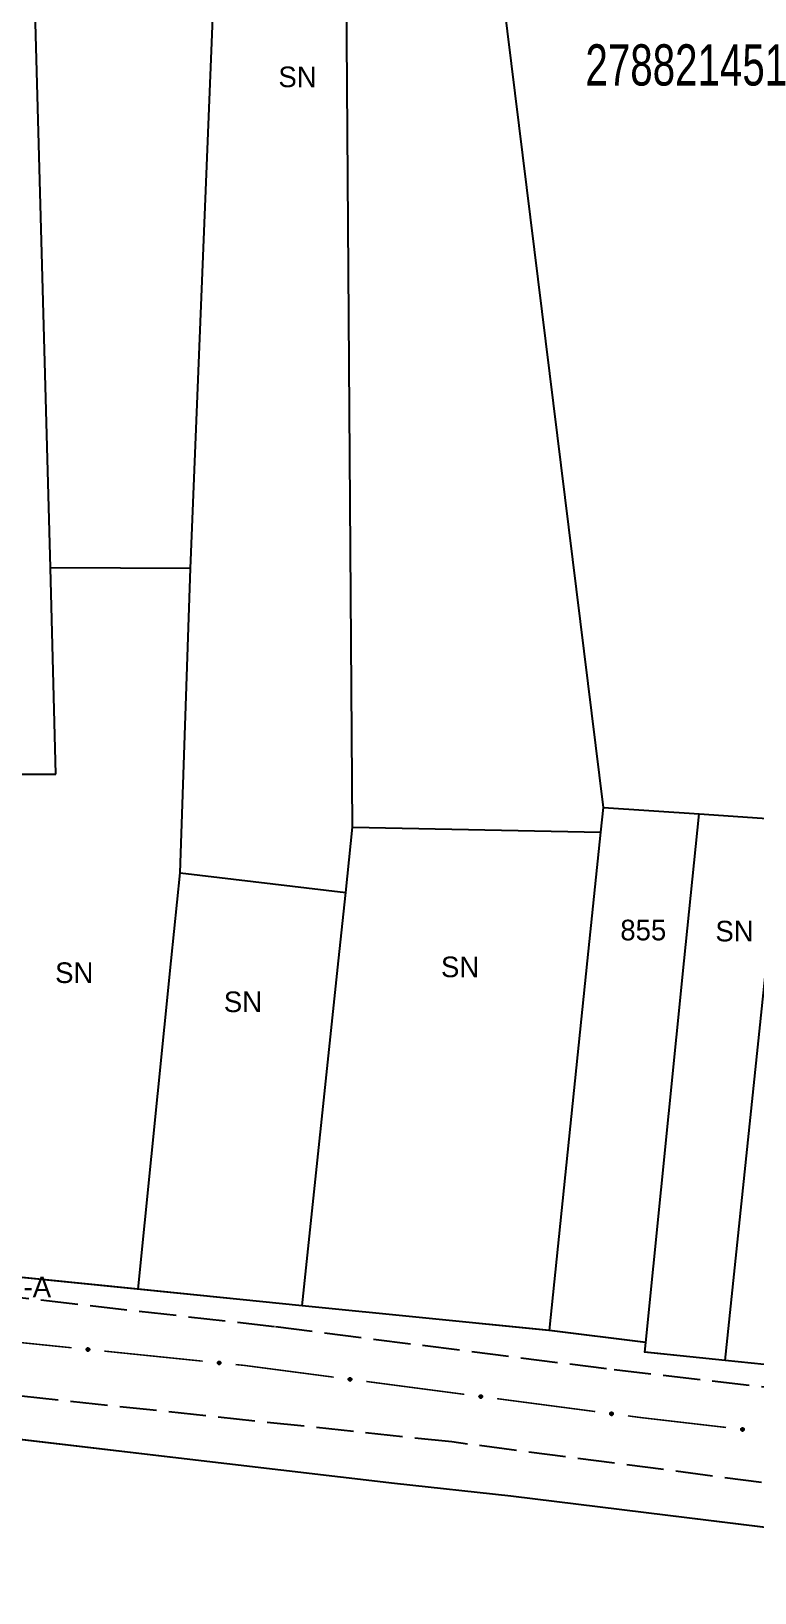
# Model space of a CAD drawing. Extents: x 203555 to 204724, y 4873703 to 4874787.
# Drawn here: x 204299.6 to 204387.3, y 4874375.5 to 4874564.9 of the extents above; entities that cross this region are included whole.
import ezdxf
from ezdxf.enums import TextEntityAlignment as Align

# ---------------------------------------------------------------- set-up
doc = ezdxf.new("R2010")
doc.units = 0
doc.header["$LTSCALE"] = 1.5
doc.header["$MEASUREMENT"] = 0
doc.linetypes.add('TRACO_11', pattern=[8, 3, -1, 3, -1])
for name, color, linetype in [('CD_MALHA_LOTES', 7, 'CONTINUOUS'), ('CD_TXT_QUADRA', 7, 'CONTINUOUS'), ('RU-QUADRA', 210, 'CONTINUOUS'), ('SV-EIXO-RUA-PAV', 20, 'CONTINUOUS'), ('SV-RUA-PAVIM', 7, 'CONTINUOUS'), ('Th_NmrPort', 1, 'CONTINUOUS')]:
    doc.layers.add(name, color=color, linetype=linetype)
doc.styles.add('ARIAL', font='ARIAL.SHX')

msp = doc.modelspace()

# ---------------------------------------------------------------- linework, layer by layer
at = {"layer": 'CD_MALHA_LOTES', "linetype": 'Continuous', "flags": 128}
for points in [[(204368.978628, 4874470.724308), (204350.839125, 4874617.583828)], [(204338.54061, 4874468.368145), (204337.631766, 4874592.079698)], [(204318.899191, 4874499.712241), (204322.439423, 4874587.475918)], [(204301.881164, 4874499.78757), (204299.730645, 4874579.123527)], [(204302.558577, 4874474.79675), (204301.881164, 4874499.78757)], [(204318.899191, 4874499.712241), (204301.881164, 4874499.78757)], [(204317.635794, 4874462.827652), (204318.899191, 4874499.712241)], [(204284.558577, 4874474.796977), (204293.558577, 4874474.796863), (204302.558577, 4874474.79675)], [(204368.671381, 4874467.740083), (204368.978628, 4874470.724308)], [(204368.978628, 4874470.724308), (204380.590348, 4874469.978688)], [(204337.7109, 4874460.411287), (204338.54061, 4874468.368145)], [(204338.54061, 4874468.368145), (204368.671381, 4874467.740083)], [(204374.122113, 4874405.851409), (204378.789488, 4874452.124631), (204380.590348, 4874469.978688)], [(204380.590348, 4874469.978688), (204390.566306, 4874469.285681)], [(204383.73513, 4874403.679978), (204388.779403, 4874452.124505), (204390.566306, 4874469.285681)], [(204362.44863, 4874407.299913), (204367.063673, 4874452.124779), (204368.671381, 4874467.740083)], [(204312.530278, 4874412.310094), (204316.554181, 4874452.125415), (204317.635794, 4874462.827652)], [(204317.635794, 4874462.827652), (204337.7109, 4874460.411287)], [(204332.422125, 4874410.309216), (204336.836216, 4874452.12516), (204337.7109, 4874460.411287)], [(204312.530278, 4874412.310094), (204295.638599, 4874414.009191)], [(204332.422125, 4874410.309216), (204312.530278, 4874412.310094)], [(204362.44863, 4874407.299913), (204332.422125, 4874410.309216)], [(204374.122113, 4874405.851409), (204362.44863, 4874407.299913)], [(204374.003372, 4874404.674191), (204374.122113, 4874405.851409)], [(204383.73513, 4874403.679978), (204374.003372, 4874404.674191)], [(204394.803493, 4874402.549216), (204383.73513, 4874403.679978)], [(204296.38157, 4874394.330371), (204343.627298, 4874388.767075), (204357.736064, 4874387.237209), (204395.50525, 4874382.600263), (204407.305322, 4874381.332881), (204441.363232, 4874377.006144)]]:
    msp.add_lwpolyline(points, dxfattribs=at)
at = {"layer": 'RU-QUADRA', "linetype": 'Continuous', "const_width": 0.18, "flags": 128}
for points in [[(204295.638599, 4874414.009191), (204312.530278, 4874412.310094), (204332.422125, 4874410.309216), (204362.44863, 4874407.299913), (204374.122113, 4874405.851409), (204374.003372, 4874404.674191), (204383.73513, 4874403.679978), (204394.803493, 4874402.549216)], [(204461.843799, 4874374.511439), (204441.363232, 4874377.006144), (204407.305322, 4874381.332881), (204395.50525, 4874382.600263), (204357.736064, 4874387.237209), (204343.627298, 4874388.767075), (204296.38157, 4874394.330371)]]:
    msp.add_lwpolyline(points, dxfattribs=at)
at = {"layer": 'SV-EIXO-RUA-PAV', "const_width": 0.18}
for points in [[(204292.515148, 4874406.42863), (204304.452925, 4874405.208184)], [(204308.432183, 4874404.801369), (204320.36996, 4874403.580923)], [(204324.349219, 4874403.174108), (204325.344034, 4874403.072404)], [(204325.344034, 4874403.072404), (204325.478804, 4874403.058627)], [(204325.478804, 4874403.058627), (204336.250587, 4874401.642064)], [(204340.216441, 4874401.120527), (204352.114003, 4874399.555915)], [(204356.079857, 4874399.034378), (204367.97742, 4874397.469767)], [(204371.943274, 4874396.94823), (204372.934738, 4874396.817846)], [(204372.934738, 4874396.817846), (204373.556197, 4874396.736121)], [(204373.556197, 4874396.736121), (204383.860267, 4874395.540621)]]:
    msp.add_lwpolyline(points, dxfattribs=at)
at = {"layer": 'SV-EIXO-RUA-PAV'}
for points in [[(204306.310814, 4874405.128899), (204306.348294, 4874405.16032), (204306.386931, 4874405.179661), (204306.4238, 4874405.186517), (204306.457959, 4874405.18408), (204306.492625, 4874405.177651), (204306.526145, 4874405.163458), (204306.55986, 4874405.139465), (204306.591644, 4874405.102089), (204306.608855, 4874405.061206), (204306.61751, 4874405.02542), (204306.61702, 4874404.989655), (204306.610211, 4874404.956083), (204306.594316, 4874404.921752), (204306.569668, 4874404.887823), (204306.531311, 4874404.856773), (204306.493302, 4874404.838071), (204306.457467, 4874404.832376), (204306.421514, 4874404.833097), (204306.386201, 4874404.840084), (204306.353377, 4874404.854206), (204306.319261, 4874404.879085), (204306.289116, 4874404.917349), (204306.270031, 4874404.955045), (204306.263834, 4874404.990791), (204306.265341, 4874405.026171), (204306.271366, 4874405.061019), (204306.28423, 4874405.095309), (204306.310814, 4874405.128899)], [(204322.22785, 4874403.501638), (204322.26533, 4874403.533059), (204322.303967, 4874403.5524), (204322.340836, 4874403.559256), (204322.374995, 4874403.556819), (204322.409661, 4874403.55039), (204322.443181, 4874403.536197), (204322.476896, 4874403.512204), (204322.508679, 4874403.474828), (204322.52589, 4874403.433945), (204322.534546, 4874403.398159), (204322.534056, 4874403.362394), (204322.527246, 4874403.328822), (204322.511352, 4874403.294491), (204322.486704, 4874403.260562), (204322.448347, 4874403.229512), (204322.410338, 4874403.21081), (204322.374503, 4874403.205115), (204322.338549, 4874403.205836), (204322.303237, 4874403.212823), (204322.270413, 4874403.226945), (204322.236296, 4874403.251824), (204322.206152, 4874403.290088), (204322.187067, 4874403.327784), (204322.18087, 4874403.36353), (204322.182376, 4874403.39891), (204322.188402, 4874403.433758), (204322.201266, 4874403.468048), (204322.22785, 4874403.501638)], [(204338.105413, 4874401.50917), (204338.143784, 4874401.539495), (204338.182964, 4874401.557713), (204338.220015, 4874401.563501), (204338.25409, 4874401.560079), (204338.288555, 4874401.552652), (204338.321652, 4874401.537497), (204338.35466, 4874401.51254), (204338.385351, 4874401.474262), (204338.401375, 4874401.4329), (204338.408993, 4874401.396879), (204338.407471, 4874401.361142), (204338.399695, 4874401.327781), (204338.382816, 4874401.293923), (204338.357198, 4874401.26072), (204338.317961, 4874401.23079), (204338.279428, 4874401.213194), (204338.243443, 4874401.208536), (204338.207526, 4874401.210294), (204338.17243, 4874401.218299), (204338.140027, 4874401.233362), (204338.106643, 4874401.259215), (204338.077616, 4874401.298334), (204338.059627, 4874401.336566), (204338.054465, 4874401.372475), (204338.056992, 4874401.407798), (204338.064021, 4874401.442457), (204338.07787, 4874401.476361), (204338.105413, 4874401.50917)], [(204353.968829, 4874399.423021), (204354.007201, 4874399.453347), (204354.04638, 4874399.471564), (204354.083431, 4874399.477353), (204354.117506, 4874399.473931), (204354.151972, 4874399.466504), (204354.185069, 4874399.451349), (204354.218076, 4874399.426392), (204354.248767, 4874399.388114), (204354.264791, 4874399.346752), (204354.27241, 4874399.310731), (204354.270887, 4874399.274994), (204354.263111, 4874399.241633), (204354.246232, 4874399.207775), (204354.220615, 4874399.174572), (204354.181377, 4874399.144642), (204354.142844, 4874399.127046), (204354.10686, 4874399.122388), (204354.070942, 4874399.124146), (204354.035846, 4874399.13215), (204354.003444, 4874399.147214), (204353.97006, 4874399.173067), (204353.941032, 4874399.212186), (204353.923044, 4874399.250418), (204353.917882, 4874399.286327), (204353.920409, 4874399.321649), (204353.927438, 4874399.356309), (204353.941286, 4874399.390212), (204353.968829, 4874399.423021)], [(204369.832246, 4874397.336873), (204369.870617, 4874397.367199), (204369.909797, 4874397.385416), (204369.946848, 4874397.391205), (204369.980923, 4874397.387783), (204370.015389, 4874397.380355), (204370.048485, 4874397.365201), (204370.081493, 4874397.340244), (204370.112184, 4874397.301966), (204370.128208, 4874397.260603), (204370.135826, 4874397.224583), (204370.134304, 4874397.188846), (204370.126528, 4874397.155485), (204370.109649, 4874397.121627), (204370.084031, 4874397.088423), (204370.044794, 4874397.058494), (204370.006261, 4874397.040898), (204369.970276, 4874397.03624), (204369.934359, 4874397.037998), (204369.899263, 4874397.046002), (204369.86686, 4874397.061066), (204369.833476, 4874397.086919), (204369.804449, 4874397.126038), (204369.78646, 4874397.16427), (204369.781298, 4874397.200179), (204369.783825, 4874397.235501), (204369.790854, 4874397.270161), (204369.804703, 4874397.304064), (204369.832246, 4874397.336873)], [(204385.716903, 4874395.436029), (204385.754808, 4874395.466936), (204385.793705, 4874395.485749), (204385.830664, 4874395.492101), (204385.864787, 4874395.489199), (204385.899362, 4874395.482299), (204385.932686, 4874395.467651), (204385.96607, 4874395.4432), (204385.997341, 4874395.405394), (204386.013994, 4874395.364281), (204386.022161, 4874395.328381), (204386.021184, 4874395.292625), (204386.013917, 4874395.259149), (204385.997557, 4874395.225038), (204385.972448, 4874395.191448), (204385.933672, 4874395.160923), (204385.895412, 4874395.142741), (204385.859503, 4874395.137535), (204385.823562, 4874395.138745), (204385.788349, 4874395.146213), (204385.75572, 4874395.160781), (204385.721946, 4874395.186122), (204385.692325, 4874395.224794), (204385.673755, 4874395.262747), (204385.668046, 4874395.298573), (204385.670034, 4874395.33393), (204385.676534, 4874395.368692), (204385.689864, 4874395.402803), (204385.716903, 4874395.436029)]]:
    msp.add_lwpolyline(points, close=True, dxfattribs=at)
for points in [[(204306.263834, 4874404.990791), (204306.61702, 4874404.989655)], [(204306.265341, 4874405.026171), (204306.61751, 4874405.02542)], [(204306.267128, 4874405.007788), (204306.61525, 4874405.005117)], [(204306.270031, 4874404.955045), (204306.610211, 4874404.956083)], [(204306.270307, 4874404.9718), (204306.610562, 4874404.972677)], [(204306.271366, 4874405.061019), (204306.608855, 4874405.061206)], [(204306.272232, 4874405.0443), (204306.608415, 4874405.045593)], [(204306.281631, 4874404.93498), (204306.597452, 4874404.938355)], [(204306.282489, 4874405.077542), (204306.595734, 4874405.082552)], [(204306.28423, 4874405.095309), (204306.591644, 4874405.102089)], [(204306.289116, 4874404.917349), (204306.594316, 4874404.921752)], [(204306.298176, 4874405.110229), (204306.572054, 4874405.119264)], [(204306.308164, 4874404.899348), (204306.578912, 4874404.904588)], [(204306.310814, 4874405.128899), (204306.55986, 4874405.139465)], [(204306.319261, 4874404.879085), (204306.569668, 4874404.887823)], [(204306.331925, 4874405.145185), (204306.535603, 4874405.151795)], [(204306.342039, 4874404.868452), (204306.542725, 4874404.872625)], [(204306.348294, 4874405.16032), (204306.526145, 4874405.163458)], [(204306.353377, 4874404.854206), (204306.531311, 4874404.856773)], [(204306.370272, 4874405.17144), (204306.500478, 4874405.170474)], [(204306.374172, 4874404.847336), (204306.505874, 4874404.847588)], [(204306.386201, 4874404.840084), (204306.493302, 4874404.838071)], [(204306.386931, 4874405.179661), (204306.492625, 4874405.177651)], [(204322.18087, 4874403.36353), (204322.534056, 4874403.362394)], [(204322.182376, 4874403.39891), (204322.534546, 4874403.398159)], [(204322.184164, 4874403.380527), (204322.532286, 4874403.377856)], [(204322.187067, 4874403.327784), (204322.527246, 4874403.328822)], [(204322.187343, 4874403.344539), (204322.527598, 4874403.345416)], [(204322.188402, 4874403.433758), (204322.52589, 4874403.433945)], [(204322.189268, 4874403.417039), (204322.525451, 4874403.418332)], [(204322.198666, 4874403.307719), (204322.514487, 4874403.311094)], [(204322.199525, 4874403.450281), (204322.51277, 4874403.455291)], [(204322.201266, 4874403.468048), (204322.508679, 4874403.474828)], [(204322.206152, 4874403.290088), (204322.511352, 4874403.294491)], [(204322.215211, 4874403.482968), (204322.48909, 4874403.492003)], [(204322.2252, 4874403.272087), (204322.495947, 4874403.277327)], [(204322.22785, 4874403.501638), (204322.476896, 4874403.512204)], [(204322.236296, 4874403.251824), (204322.486704, 4874403.260562)], [(204322.248961, 4874403.517924), (204322.452638, 4874403.524534)], [(204322.259075, 4874403.241191), (204322.45976, 4874403.245364)], [(204322.26533, 4874403.533059), (204322.443181, 4874403.536197)], [(204322.270413, 4874403.226945), (204322.448347, 4874403.229512)], [(204322.287307, 4874403.544179), (204322.417514, 4874403.543213)], [(204322.291207, 4874403.220075), (204322.42291, 4874403.220327)], [(204322.303237, 4874403.212823), (204322.410338, 4874403.21081)], [(204322.303967, 4874403.5524), (204322.409661, 4874403.55039)], [(204338.054465, 4874401.372475), (204338.407471, 4874401.361142)], [(204338.056992, 4874401.407798), (204338.408993, 4874401.396879)], [(204338.058248, 4874401.38937), (204338.406148, 4874401.376649)], [(204338.059627, 4874401.336566), (204338.399695, 4874401.327781)], [(204338.060387, 4874401.353306), (204338.400525, 4874401.344358)], [(204338.064021, 4874401.442457), (204338.401375, 4874401.4329)], [(204338.064404, 4874401.42572), (204338.400484, 4874401.417306)], [(204338.070642, 4874401.316174), (204338.386429, 4874401.310429)], [(204338.075617, 4874401.458652), (204338.388876, 4874401.454616)], [(204338.077616, 4874401.298334), (204338.382816, 4874401.293923)], [(204338.07787, 4874401.476361), (204338.385351, 4874401.474262)], [(204338.09224, 4874401.490873), (204338.366266, 4874401.491996)], [(204338.096136, 4874401.279791), (204338.366922, 4874401.277211)], [(204338.105413, 4874401.50917), (204338.35466, 4874401.51254)], [(204338.106643, 4874401.259215), (204338.357198, 4874401.26072)], [(204338.126985, 4874401.524839), (204338.330769, 4874401.525565)], [(204338.129105, 4874401.24793), (204338.329827, 4874401.246306)], [(204338.140027, 4874401.233362), (204338.317961, 4874401.23079)], [(204338.143784, 4874401.539495), (204338.321652, 4874401.537497)], [(204338.160614, 4874401.225895), (204338.292269, 4874401.222344)], [(204338.166074, 4874401.549976), (204338.296198, 4874401.545251)], [(204338.17243, 4874401.218299), (204338.279428, 4874401.213194)], [(204338.182964, 4874401.557713), (204338.288555, 4874401.552652)], [(204353.917882, 4874399.286327), (204354.270887, 4874399.274994)], [(204353.920409, 4874399.321649), (204354.27241, 4874399.310731)], [(204353.921664, 4874399.303222), (204354.269564, 4874399.290501)], [(204353.923044, 4874399.250418), (204354.263111, 4874399.241633)], [(204353.923803, 4874399.267157), (204354.263942, 4874399.25821)], [(204353.927438, 4874399.356309), (204354.264791, 4874399.346752)], [(204353.927821, 4874399.339571), (204354.263901, 4874399.331158)], [(204353.934059, 4874399.230026), (204354.249846, 4874399.224281)], [(204353.939033, 4874399.372504), (204354.252292, 4874399.368467)], [(204353.941032, 4874399.212186), (204354.246232, 4874399.207775)], [(204353.941286, 4874399.390212), (204354.248767, 4874399.388114)], [(204353.955657, 4874399.404724), (204354.229682, 4874399.405847)], [(204353.959552, 4874399.193643), (204354.230338, 4874399.191063)], [(204353.968829, 4874399.423021), (204354.218076, 4874399.426392)], [(204353.97006, 4874399.173067), (204354.220615, 4874399.174572)], [(204353.990402, 4874399.438691), (204354.194185, 4874399.439417)], [(204353.992522, 4874399.161782), (204354.193244, 4874399.160158)], [(204354.003444, 4874399.147214), (204354.181377, 4874399.144642)], [(204354.007201, 4874399.453347), (204354.185069, 4874399.451349)], [(204354.024031, 4874399.139746), (204354.155686, 4874399.136196)], [(204354.02949, 4874399.463828), (204354.159615, 4874399.459103)], [(204354.035846, 4874399.13215), (204354.142844, 4874399.127046)], [(204354.04638, 4874399.471564), (204354.151972, 4874399.466504)], [(204369.781298, 4874397.200179), (204370.134304, 4874397.188846)], [(204369.783825, 4874397.235501), (204370.135826, 4874397.224583)], [(204369.785081, 4874397.217074), (204370.132981, 4874397.204353)], [(204369.78646, 4874397.16427), (204370.126528, 4874397.155485)], [(204369.78722, 4874397.181009), (204370.127358, 4874397.172062)], [(204369.790854, 4874397.270161), (204370.128208, 4874397.260603)], [(204369.791238, 4874397.253423), (204370.127317, 4874397.245009)], [(204369.797476, 4874397.143878), (204370.113262, 4874397.138132)], [(204369.80245, 4874397.286356), (204370.115709, 4874397.282319)], [(204369.804449, 4874397.126038), (204370.109649, 4874397.121627)], [(204369.804703, 4874397.304064), (204370.112184, 4874397.301966)], [(204369.819073, 4874397.318576), (204370.093099, 4874397.319699)], [(204369.822969, 4874397.107494), (204370.093755, 4874397.104915)], [(204369.832246, 4874397.336873), (204370.081493, 4874397.340244)], [(204369.833476, 4874397.086919), (204370.084031, 4874397.088423)], [(204369.853818, 4874397.352543), (204370.057602, 4874397.353269)], [(204369.855938, 4874397.075633), (204370.05666, 4874397.07401)], [(204369.86686, 4874397.061066), (204370.044794, 4874397.058494)], [(204369.870617, 4874397.367199), (204370.048485, 4874397.365201)], [(204369.887447, 4874397.053598), (204370.019102, 4874397.050047)], [(204369.892907, 4874397.37768), (204370.023031, 4874397.372954)], [(204369.899263, 4874397.046002), (204370.006261, 4874397.040898)], [(204369.909797, 4874397.385416), (204370.015389, 4874397.380355)], [(204385.668046, 4874395.298573), (204386.021184, 4874395.292625)], [(204385.670034, 4874395.33393), (204386.022161, 4874395.328381)], [(204385.671571, 4874395.315524), (204386.019625, 4874395.30811)], [(204385.673755, 4874395.262747), (204386.013917, 4874395.259149)], [(204385.67426, 4874395.279496), (204386.014495, 4874395.275737)], [(204385.676534, 4874395.368692), (204386.013994, 4874395.364281)], [(204385.677173, 4874395.351963), (204386.013342, 4874395.348675)], [(204385.685081, 4874395.242525), (204386.000918, 4874395.241596)], [(204385.687881, 4874395.385062), (204386.001165, 4874395.385804)], [(204385.689864, 4874395.402803), (204385.997341, 4874395.405394)], [(204385.692325, 4874395.224794), (204385.997557, 4874395.225038)], [(204385.704012, 4874395.417533), (204385.977988, 4874395.422835)], [(204385.711126, 4874395.206535), (204385.98192, 4874395.208085)], [(204385.716903, 4874395.436029), (204385.96607, 4874395.4432)], [(204385.721946, 4874395.186122), (204385.972448, 4874395.191448)], [(204385.738234, 4874395.452025), (204385.941983, 4874395.455859)], [(204385.744577, 4874395.17518), (204385.945301, 4874395.176618)], [(204385.754808, 4874395.466936), (204385.932686, 4874395.467651)], [(204385.75572, 4874395.160781), (204385.933672, 4874395.160923)], [(204385.776419, 4874395.153628), (204385.908112, 4874395.152086)], [(204385.776935, 4874395.477756), (204385.907116, 4874395.475015)], [(204385.788349, 4874395.146213), (204385.895412, 4874395.142741)], [(204385.793705, 4874395.485749), (204385.899362, 4874395.482299)]]:
    msp.add_lwpolyline(points, dxfattribs=at)
at = {"layer": 'SV-RUA-PAVIM', "linetype": 'TRACO_11'}
for points in [[(204637.400271, 4874370.964801, 8.367009), (204580.306855, 4874377.381215, 8.367009), (204531.569727, 4874382.847559, 8.367009), (204523.389458, 4874383.765056, 8.367009), (204493.19323, 4874387.318456, 7.352824), (204485.517913, 4874388.29036, 7.352824), (204404.534821, 4874398.545025, 6.561266), (204369.366461, 4874402.638973, 6.410059), (204329.059631, 4874407.74919, 6.410059), (204284.60255, 4874412.809153, 6.410059)], [(204263.679682, 4873957.015295, 10.894241), (204290.510309, 4874003.631593, 11.211774), (204321.419977, 4874058.720431, 11.482839), (204369.536027, 4874149.216517, 11.17305), (204401.257861, 4874207.366013, 10.576709), (204405.873209, 4874216.156244, 10.222224), (204460.45863, 4874319.029684, 8.614371), (204490.664412, 4874375.509722, 7.476505), (204490.664211, 4874376.159794, 7.402297), (204463.610241, 4874379.707399, 7.402297), (204406.402276, 4874386.299634, 6.681124), (204400.066345, 4874387.312452, 6.681124), (204350.572271, 4874393.784229, 6.580443), (204285.215306, 4874400.719152, 6.580443), (204248.246628, 4874404.675927, 6.897975)]]:
    msp.add_polyline3d(points, dxfattribs=at)

# ---------------------------------------------------------------- texts
at = {"layer": 'CD_TXT_QUADRA', "style": 'ARIAL', "width": 0.7}
msp.add_text('278821451', height=5, dxfattribs=at).set_placement((204366.795393, 4874558.296938))
at = {"layer": 'Th_NmrPort', "color": 1}
for s, p in [('SN', (204329.540795, 4874559.349116)), ('855', (204371.022595, 4874455.87152)), ('SN', (204382.5587, 4874455.742398)), ('SN', (204302.460872, 4874450.69705)), ('SN', (204349.266302, 4874451.402659)), ('SN', (204322.923548, 4874447.169002)), ('747-A', (204293.052746, 4874412.594137))]:
    msp.add_text(s, height=2.5, dxfattribs=at).set_placement(p, align=Align.MIDDLE_LEFT)

doc.saveas('drawing.dxf')
